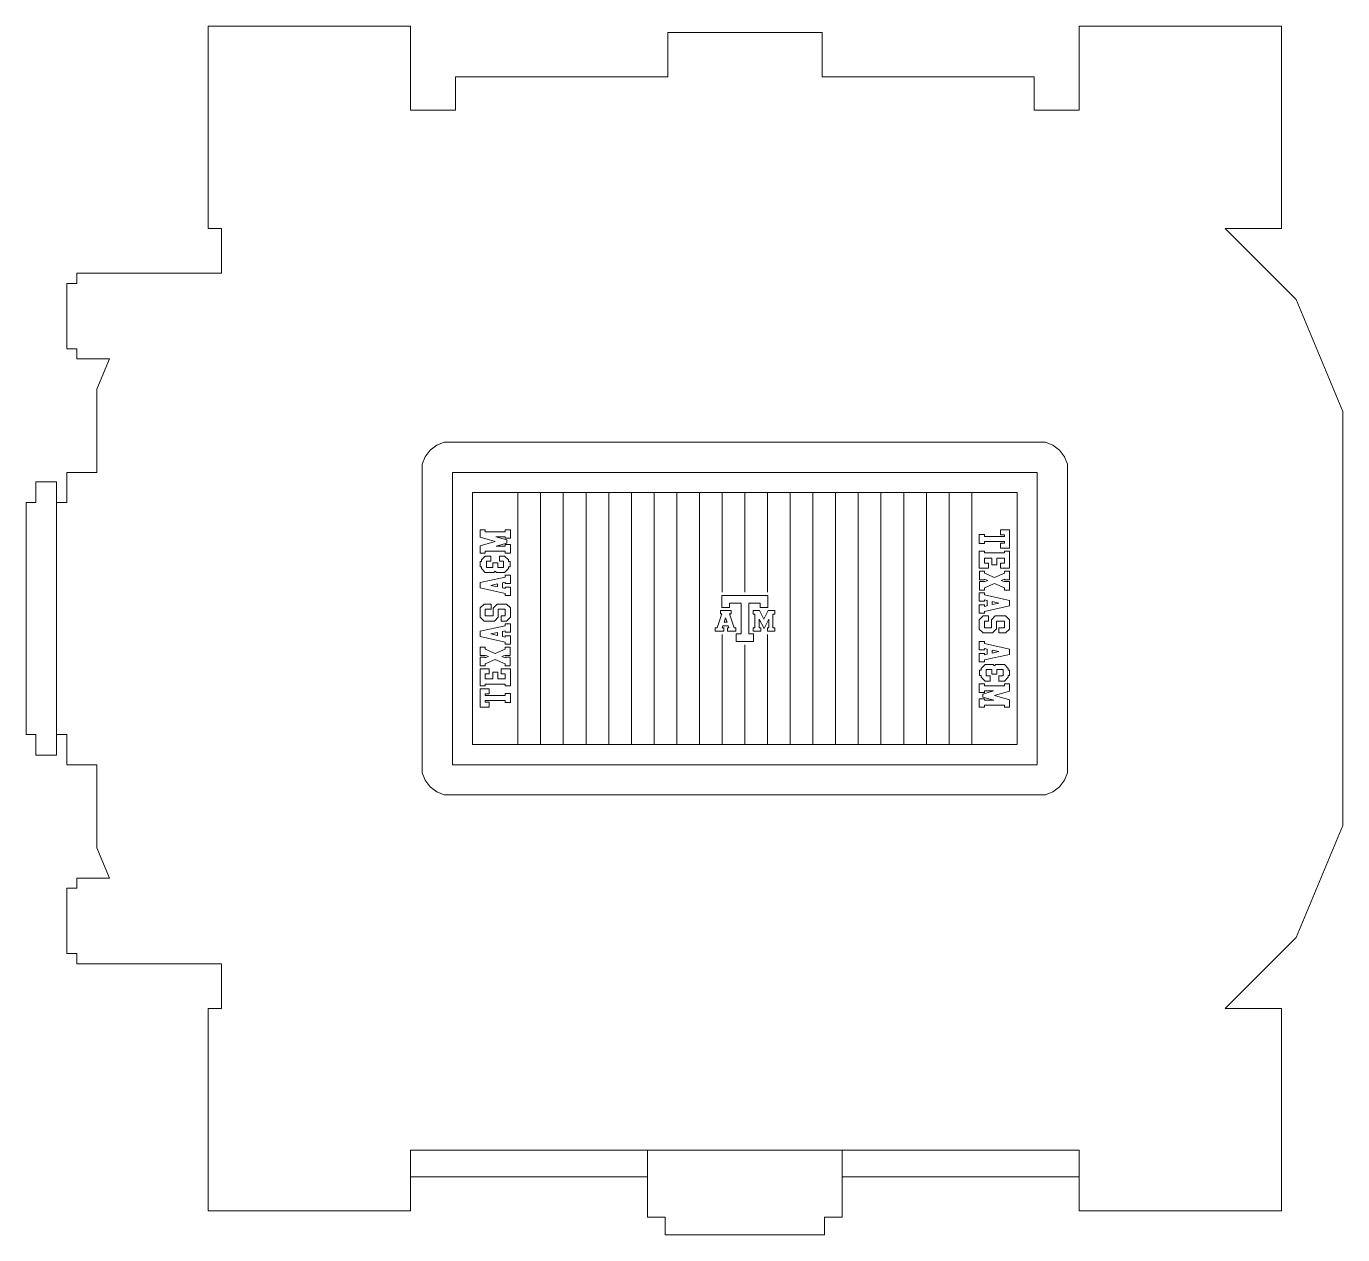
# Model space of a CAD drawing. Header units: inches. Extents: x -1530 to 385, y -443 to 699.
# Drawn here: x 107.93 to 116.69, y -34.99 to -26.95 of the extents above; entities that cross this region are included whole.
import ezdxf

# ---------------------------------------------------------------- set-up
doc = ezdxf.new("R2010")
doc.units = ezdxf.units.IN
doc.header["$LTSCALE"] = 0.5
doc.header["$MEASUREMENT"] = 0
doc.layers.add('03Cut', color=5, linetype='Continuous', lineweight=0)
doc.layers.add('04Score', color=2, linetype='Continuous', lineweight=0)

msp = doc.modelspace()

# ---------------------------------------------------------------- linework, layer by layer
at = {"layer": '03Cut'}
for p, q in [((110.4853, -26.9512), (109.1402, -26.9512)), ((109.1402, -26.9512), (109.1402, -28.2963)), ((110.4853, -26.9512), (110.4853, -27.2867)), ((114.9335, -26.9512), (114.9335, -27.2867)), ((114.9335, -26.9512), (116.2786, -26.9512)), ((116.2786, -26.9512), (116.2786, -28.2963)), ((112.196, -27.2867), (112.196, -26.9934)), ((112.196, -26.9934), (113.2228, -26.9934)), ((113.2228, -27.2867), (113.2228, -26.9934)), ((110.4853, -27.2867), (110.4853, -27.5094)), ((110.7838, -27.2867), (112.196, -27.2867)), ((110.7838, -27.5094), (110.7838, -27.2867)), ((113.2228, -27.2867), (114.6349, -27.2867)), ((114.6349, -27.5094), (114.6349, -27.2867)), ((114.9335, -27.2867), (114.9335, -27.5094)), ((110.7838, -27.5094), (110.4853, -27.5094)), ((114.6349, -27.5094), (114.9335, -27.5094)), ((109.2269, -28.2963), (109.1402, -28.2963)), ((109.2269, -28.5948), (109.2269, -28.2963)), ((115.9043, -28.2963), (116.2786, -28.2963)), ((116.3771, -28.769), (115.9043, -28.2963)), ((109.2269, -28.5948), (108.2649, -28.5948)), ((108.2649, -28.5948), (108.2649, -28.6619)), ((108.1979, -29.098), (108.1979, -28.6619)), ((108.2649, -28.6619), (108.1979, -28.6619)), ((116.6864, -29.5157), (116.3771, -28.769)), ((108.2649, -29.098), (108.1979, -29.098)), ((108.2649, -29.1651), (108.2649, -29.098)), ((108.4824, -29.1651), (108.2649, -29.1651)), ((108.3991, -29.366), (108.4824, -29.1651)), ((108.3991, -29.9198), (108.3991, -29.366)), ((116.6864, -29.5157), (116.6864, -32.2694)), ((108.1979, -29.9198), (108.3991, -29.9198)), ((108.1979, -30.121), (108.1979, -29.9198)), ((107.992, -29.9823), (108.1308, -29.9823)), ((107.992, -30.121), (107.992, -29.9823)), ((108.1308, -29.9823), (108.1308, -31.8028)), ((107.9295, -30.121), (107.9295, -31.664)), ((107.9295, -30.121), (107.992, -30.121)), ((108.1979, -30.121), (108.1308, -30.121)), ((107.992, -31.664), (107.9295, -31.664)), ((107.992, -31.664), (107.992, -31.8028)), ((108.1979, -31.664), (108.1308, -31.664)), ((108.1979, -31.664), (108.1979, -31.8653)), ((107.992, -31.8028), (108.1308, -31.8028)), ((108.1979, -31.8653), (108.3991, -31.8653)), ((108.3991, -31.8653), (108.3991, -32.419)), ((116.6864, -32.2694), (116.3771, -33.016)), ((108.3991, -32.419), (108.4824, -32.62)), ((108.4824, -32.62), (108.2649, -32.62)), ((108.2649, -32.62), (108.2649, -32.6871)), ((108.1979, -32.6871), (108.1979, -33.1231)), ((108.2649, -32.6871), (108.1979, -32.6871)), ((116.3771, -33.016), (115.9043, -33.4888)), ((108.2649, -33.1231), (108.1979, -33.1231)), ((108.2649, -33.1902), (108.2649, -33.1231)), ((109.2269, -33.1902), (108.2649, -33.1902)), ((109.2269, -33.1902), (109.2269, -33.4888)), ((109.2269, -33.4888), (109.1402, -33.4888)), ((109.1402, -34.8338), (109.1402, -33.4888)), ((115.9043, -33.4888), (116.2786, -33.4888)), ((116.2786, -34.8338), (116.2786, -33.4888)), ((110.4853, -34.6077), (112.0618, -34.6077)), ((110.4853, -34.8338), (110.4853, -34.6077)), ((112.0618, -34.6077), (112.0618, -34.876)), ((113.357, -34.6077), (114.9335, -34.6077)), ((113.357, -34.6077), (113.357, -34.876)), ((114.9335, -34.8338), (114.9335, -34.6077)), ((110.4853, -34.8338), (109.1402, -34.8338)), ((114.9335, -34.8338), (116.2786, -34.8338)), ((112.0618, -34.876), (112.1792, -34.876)), ((112.1792, -34.876), (112.1792, -34.9934)), ((113.357, -34.876), (113.2396, -34.876)), ((113.2396, -34.876), (113.2396, -34.9934)), ((113.2396, -34.9934), (112.1792, -34.9934))]:
    msp.add_line(p, q, dxfattribs=at)
at = {"layer": '04Score'}
for p, q in [((110.5835, -29.8156), (110.6166, -29.7725)), ((110.6166, -29.7725), (110.6597, -29.7393)), ((110.71, -29.7185), (110.6597, -29.7393)), ((114.7088, -29.7185), (110.71, -29.7185)), ((114.7088, -29.7185), (114.7591, -29.7393)), ((114.8022, -29.7725), (114.7591, -29.7393)), ((114.8353, -29.8156), (114.8022, -29.7725)), ((110.5626, -29.8659), (110.5835, -29.8156)), ((114.8561, -29.8659), (114.8353, -29.8156)), ((110.5626, -29.8659), (110.5626, -31.9192)), ((114.6549, -29.9198), (110.7639, -29.9198)), ((110.7639, -29.9198), (110.7639, -31.8653)), ((114.6549, -31.8653), (114.6549, -29.9198)), ((114.8561, -31.9192), (114.8561, -29.8659)), ((114.5207, -30.054), (110.8981, -30.054)), ((110.8981, -30.054), (110.8981, -31.7311)), ((111.2, -30.054), (111.2, -31.7311)), ((111.3509, -30.054), (111.3509, -31.7311)), ((111.5018, -30.054), (111.5018, -31.7311)), ((111.6528, -30.054), (111.6528, -31.7311)), ((111.8037, -30.054), (111.8037, -31.7311)), ((111.9547, -30.054), (111.9547, -31.7311)), ((112.1056, -30.054), (112.1056, -31.7311)), ((112.2566, -30.054), (112.2566, -31.7311)), ((112.4075, -30.054), (112.4075, -31.7311)), ((112.5584, -30.054), (112.5584, -30.7178)), ((112.7094, -30.054), (112.7094, -30.7178)), ((112.8603, -30.054), (112.8603, -30.7178)), ((113.0113, -30.054), (113.0113, -31.7311)), ((113.1622, -30.054), (113.1622, -31.7311)), ((113.3132, -30.054), (113.3132, -31.7311)), ((113.4641, -30.054), (113.4641, -31.7311)), ((113.615, -30.054), (113.615, -31.7311)), ((113.766, -30.054), (113.766, -31.7311)), ((113.9169, -30.054), (113.9169, -31.7311)), ((114.0679, -30.054), (114.0679, -31.7311)), ((114.2188, -30.054), (114.2188, -31.7311)), ((114.5207, -31.7311), (114.5207, -30.054)), ((112.8053, -30.9126), (112.8053, -30.8962)), ((112.5584, -30.9984), (112.5584, -31.7311)), ((112.8603, -30.9984), (112.8603, -31.7311)), ((112.7094, -31.0673), (112.7094, -31.7311)), ((110.8981, -31.7311), (114.5207, -31.7311)), ((110.7639, -31.8653), (114.6549, -31.8653)), ((110.5626, -31.9192), (110.5835, -31.9695)), ((114.8561, -31.9192), (114.8353, -31.9695)), ((110.5835, -31.9695), (110.6166, -32.0126)), ((110.6166, -32.0126), (110.6597, -32.0457)), ((110.71, -32.0665), (110.6597, -32.0457)), ((114.7088, -32.0665), (114.7591, -32.0457)), ((114.8022, -32.0126), (114.7591, -32.0457)), ((114.8353, -31.9695), (114.8022, -32.0126)), ((110.71, -32.0665), (114.7088, -32.0665)), ((112.0618, -34.4313), (110.4853, -34.4313)), ((110.4853, -34.6077), (110.4853, -34.4313)), ((113.357, -34.4313), (112.0618, -34.4313)), ((112.0618, -34.6077), (112.0618, -34.4313)), ((113.357, -34.4313), (114.9335, -34.4313)), ((113.357, -34.6077), (113.357, -34.4313)), ((114.9335, -34.6077), (114.9335, -34.4313))]:
    msp.add_line(p, q, dxfattribs=at)
at = {"layer": '04Score', "color": 2, "lineweight": 0}
for p, q in [((110.9484, -30.3024), (110.9484, -30.352)), ((110.9821, -30.3024), (110.9484, -30.3024)), ((110.9484, -30.352), (111.0495, -30.3804)), ((111.0495, -30.3804), (110.9484, -30.4088)), ((110.9821, -30.3155), (110.9821, -30.3024)), ((111.1159, -30.3155), (110.9821, -30.3155)), ((111.1265, -30.3683), (111.0531, -30.3492)), ((111.0531, -30.3492), (111.1159, -30.3492)), ((111.1496, -30.3024), (111.1159, -30.3024)), ((111.1159, -30.3024), (111.1159, -30.3155)), ((111.1159, -30.3492), (111.1159, -30.357)), ((111.1159, -30.357), (111.1496, -30.357)), ((111.1265, -30.39), (111.1265, -30.3683)), ((111.1496, -30.357), (111.1496, -30.3024)), ((114.3029, -30.3339), (114.2692, -30.3339)), ((114.2692, -30.3339), (114.2692, -30.3939)), ((114.3029, -30.3471), (114.3029, -30.3339)), ((114.4366, -30.3471), (114.3029, -30.3471)), ((114.3029, -30.3939), (114.3029, -30.3808)), ((114.3029, -30.3808), (114.4366, -30.3808)), ((114.4703, -30.3024), (114.4104, -30.3024)), ((114.4104, -30.3024), (114.4104, -30.3357)), ((114.4104, -30.3357), (114.4366, -30.3357)), ((114.4366, -30.3357), (114.4366, -30.3471)), ((114.4366, -30.3808), (114.4366, -30.3914)), ((114.4703, -30.4248), (114.4703, -30.3024)), ((110.9484, -30.4088), (110.9484, -30.4577)), ((110.9484, -30.4577), (110.9821, -30.4577)), ((110.9821, -30.4577), (110.9821, -30.4453)), ((110.9821, -30.4453), (111.1159, -30.4453)), ((111.0556, -30.4109), (111.1265, -30.39)), ((111.1159, -30.4109), (111.0556, -30.4109)), ((111.1496, -30.401), (111.1159, -30.401)), ((111.1159, -30.401), (111.1159, -30.4109)), ((111.1159, -30.4453), (111.1159, -30.4577)), ((111.1159, -30.4577), (111.1496, -30.4577)), ((111.1496, -30.4577), (111.1496, -30.401)), ((114.2692, -30.3939), (114.3029, -30.3939)), ((114.3029, -30.4436), (114.2692, -30.4436)), ((114.2692, -30.4436), (114.2692, -30.5582)), ((114.3029, -30.4563), (114.3029, -30.4436)), ((114.4366, -30.4563), (114.3029, -30.4563)), ((114.4366, -30.3914), (114.4104, -30.3914)), ((114.4104, -30.3914), (114.4104, -30.4248)), ((114.4104, -30.4248), (114.4703, -30.4248)), ((114.4703, -30.4436), (114.4366, -30.4436)), ((114.4366, -30.4436), (114.4366, -30.4563)), ((114.4703, -30.5582), (114.4703, -30.4436)), ((110.9481, -30.5142), (110.9481, -30.5482)), ((110.9569, -30.5142), (110.9481, -30.5142)), ((110.9481, -30.5482), (110.9569, -30.5482)), ((110.9828, -30.4766), (110.9569, -30.5025)), ((110.9569, -30.5025), (110.9569, -30.5142)), ((110.9569, -30.5482), (110.9569, -30.5599)), ((110.9569, -30.5599), (110.9828, -30.5858)), ((111.0197, -30.4766), (110.9828, -30.4766)), ((110.9907, -30.5103), (111.0197, -30.5103)), ((110.9907, -30.5521), (110.9907, -30.5103)), ((111.0322, -30.5521), (110.9907, -30.5521)), ((111.0197, -30.5103), (111.0197, -30.4766)), ((111.0655, -30.5216), (111.0322, -30.5216)), ((111.0322, -30.5216), (111.0322, -30.5521)), ((111.0655, -30.5521), (111.0655, -30.5216)), ((111.1031, -30.5521), (111.0655, -30.5521)), ((111.0769, -30.4766), (111.0769, -30.5103)), ((111.1109, -30.4766), (111.0769, -30.4766)), ((111.0769, -30.5103), (111.1031, -30.5103)), ((111.1031, -30.5103), (111.1031, -30.5521)), ((111.1368, -30.5025), (111.1109, -30.4766)), ((111.1109, -30.5858), (111.1368, -30.5599)), ((111.1368, -30.5142), (111.1368, -30.5025)), ((111.1492, -30.5142), (111.1368, -30.5142)), ((111.1368, -30.5599), (111.1368, -30.5482)), ((111.1368, -30.5482), (111.1492, -30.5482)), ((111.1492, -30.5482), (111.1492, -30.5142)), ((114.2692, -30.5582), (114.3295, -30.5582)), ((114.3029, -30.5244), (114.3029, -30.4904)), ((114.3029, -30.4904), (114.3533, -30.4904)), ((114.3295, -30.5244), (114.3029, -30.5244)), ((114.3295, -30.5582), (114.3295, -30.5244)), ((114.3533, -30.4904), (114.3533, -30.5344)), ((114.3533, -30.5344), (114.3866, -30.5344)), ((114.3866, -30.5344), (114.3866, -30.4904)), ((114.3866, -30.4904), (114.4366, -30.4904)), ((114.4366, -30.5244), (114.4104, -30.5244)), ((114.4104, -30.5244), (114.4104, -30.5582)), ((114.4104, -30.5582), (114.4703, -30.5582)), ((114.4366, -30.4904), (114.4366, -30.5244)), ((114.4366, -30.5244), (114.4366, -30.4904)), ((114.4366, -30.4904), (114.4366, -30.5244)), ((111.1159, -30.6167), (110.9484, -30.6539)), ((110.9828, -30.5858), (111.04, -30.5858)), ((111.04, -30.5858), (111.0492, -30.5766)), ((111.0492, -30.5766), (111.0581, -30.5858)), ((111.0581, -30.5858), (111.1109, -30.5858)), ((111.1496, -30.6046), (111.1159, -30.6046)), ((111.1159, -30.6046), (111.1159, -30.6167)), ((111.1496, -30.66), (111.1496, -30.6046)), ((114.3032, -30.577), (114.2695, -30.577)), ((114.2695, -30.577), (114.2695, -30.6344)), ((114.2695, -30.6344), (114.3032, -30.6344)), ((114.3032, -30.6454), (114.2695, -30.6454)), ((114.2695, -30.6454), (114.2695, -30.7029)), ((114.3032, -30.5911), (114.3032, -30.577)), ((114.3699, -30.6202), (114.3032, -30.5911)), ((114.3032, -30.6344), (114.3032, -30.6302)), ((114.3032, -30.6302), (114.3252, -30.6397)), ((114.3252, -30.6397), (114.3032, -30.6493)), ((114.3032, -30.6493), (114.3032, -30.6454)), ((114.4366, -30.5911), (114.3699, -30.6202)), ((114.4146, -30.6397), (114.4366, -30.6302)), ((114.4366, -30.6493), (114.4146, -30.6397)), ((114.4703, -30.577), (114.4366, -30.577)), ((114.4366, -30.577), (114.4366, -30.5911)), ((114.4366, -30.6302), (114.4366, -30.6344)), ((114.4366, -30.6344), (114.4703, -30.6344)), ((114.4703, -30.6454), (114.4366, -30.6454)), ((114.4366, -30.6454), (114.4366, -30.6493)), ((114.4703, -30.6344), (114.4703, -30.577)), ((114.4703, -30.7029), (114.4703, -30.6454)), ((110.9484, -30.6539), (110.9484, -30.688)), ((110.9484, -30.688), (111.1159, -30.727)), ((111.019, -30.672), (111.0634, -30.6621)), ((111.0634, -30.682), (111.019, -30.672)), ((111.0634, -30.6621), (111.0634, -30.682)), ((111.0967, -30.6547), (111.1159, -30.6504)), ((111.0967, -30.6894), (111.0967, -30.6547)), ((111.1159, -30.6937), (111.0967, -30.6894)), ((111.1159, -30.6504), (111.1159, -30.66)), ((111.1159, -30.66), (111.1496, -30.66)), ((111.1496, -30.6845), (111.1159, -30.6845)), ((111.1159, -30.6845), (111.1159, -30.6937)), ((111.1159, -30.727), (111.1159, -30.7398)), ((111.1496, -30.7398), (111.1496, -30.6845)), ((114.3029, -30.7217), (114.2692, -30.7217)), ((114.2692, -30.7217), (114.2692, -30.777)), ((114.2695, -30.7029), (114.3032, -30.7029)), ((114.3029, -30.7345), (114.3029, -30.7217)), ((114.4703, -30.7735), (114.3029, -30.7345)), ((114.3032, -30.6884), (114.3699, -30.6593)), ((114.3032, -30.7029), (114.3032, -30.6884)), ((114.3699, -30.6593), (114.4366, -30.6884)), ((114.4366, -30.6884), (114.4366, -30.7029)), ((114.4366, -30.7029), (114.4703, -30.7029)), ((110.9743, -30.7962), (110.9484, -30.8221)), ((110.9484, -30.8221), (110.9484, -30.8835)), ((111.0208, -30.7962), (110.9743, -30.7962)), ((111.0208, -30.8299), (111.0208, -30.7962)), ((111.062, -30.7962), (111.0357, -30.8228)), ((111.0357, -30.8228), (111.0357, -30.8757)), ((111.1237, -30.7962), (111.062, -30.7962)), ((111.1159, -30.7398), (111.1496, -30.7398)), ((111.1496, -30.8221), (111.1237, -30.7962)), ((111.1496, -30.8835), (111.1496, -30.8221)), ((112.8618, -30.7399), (112.557, -30.7399)), ((112.557, -30.7399), (112.557, -30.8193)), ((112.557, -30.8193), (112.6077, -30.8193)), ((112.6077, -30.8193), (112.6077, -30.7911)), ((112.6077, -30.7911), (112.6845, -30.7911)), ((112.6845, -30.7911), (112.6845, -30.9944)), ((112.7356, -30.9944), (112.7356, -30.7911)), ((112.7356, -30.7911), (112.8111, -30.7911)), ((112.8111, -30.8193), (112.8111, -30.7911)), ((112.8618, -30.8193), (112.8111, -30.8193)), ((112.8618, -30.7399), (112.8618, -30.8193)), ((114.2692, -30.777), (114.3029, -30.777)), ((114.3029, -30.8019), (114.2692, -30.8019)), ((114.2692, -30.8019), (114.2692, -30.8569)), ((114.3029, -30.777), (114.3029, -30.7678)), ((114.3029, -30.7678), (114.322, -30.7721)), ((114.3029, -30.8115), (114.3029, -30.8019)), ((114.322, -30.8072), (114.3029, -30.8115)), ((114.3029, -30.8448), (114.4703, -30.8079)), ((114.322, -30.7721), (114.322, -30.8072)), ((114.3554, -30.7799), (114.3997, -30.7898)), ((114.3554, -30.7998), (114.3554, -30.7799)), ((114.3997, -30.7898), (114.3554, -30.7998)), ((114.4703, -30.8079), (114.4703, -30.7735)), ((110.9484, -30.8835), (110.9743, -30.9094)), ((110.9743, -30.9094), (111.0439, -30.9094)), ((110.9821, -30.8757), (110.9821, -30.8299)), ((110.9821, -30.8299), (111.0208, -30.8299)), ((111.0357, -30.8757), (110.9821, -30.8757)), ((111.0439, -30.9094), (111.0694, -30.8842)), ((111.0694, -30.8842), (111.0694, -30.8299)), ((111.0694, -30.8299), (111.1159, -30.8299)), ((111.0893, -30.8757), (111.0893, -30.9094)), ((111.1159, -30.8757), (111.0893, -30.8757)), ((111.0893, -30.9094), (111.1237, -30.9094)), ((111.1159, -30.8299), (111.1159, -30.8757)), ((111.1237, -30.9094), (111.1496, -30.8835)), ((112.5572, -30.8624), (112.5253, -30.9536)), ((112.5474, -30.8624), (112.5474, -30.8397)), ((112.5474, -30.8397), (112.6173, -30.8397)), ((112.5572, -30.8624), (112.5474, -30.8624)), ((112.5712, -30.9178), (112.5815, -30.8878)), ((112.5815, -30.8878), (112.5916, -30.9178)), ((112.5815, -30.8878), (112.5916, -30.9178)), ((112.6378, -30.9536), (112.6075, -30.8624)), ((112.6378, -30.9536), (112.6075, -30.8624)), ((112.6075, -30.8624), (112.6173, -30.8624)), ((112.6173, -30.8397), (112.6173, -30.8624)), ((112.8076, -30.8397), (112.7638, -30.8397)), ((112.7638, -30.8397), (112.7638, -30.8626)), ((112.7638, -30.8626), (112.7768, -30.8626)), ((112.7768, -30.8626), (112.7768, -30.9536)), ((112.8053, -30.8962), (112.8385, -30.9591)), ((112.8364, -30.8975), (112.8076, -30.8397)), ((112.8653, -30.8397), (112.8364, -30.8975)), ((112.8385, -30.9591), (112.8682, -30.8962)), ((112.9097, -30.8397), (112.8653, -30.8397)), ((112.8682, -30.8962), (112.8682, -30.9536)), ((112.8964, -30.9536), (112.8964, -30.8626)), ((112.8964, -30.8626), (112.9097, -30.8626)), ((112.9097, -30.8626), (112.9097, -30.8397)), ((114.2692, -30.8569), (114.3029, -30.8569)), ((114.2951, -30.8757), (114.2692, -30.9016)), ((114.2692, -30.9016), (114.2692, -30.963)), ((114.3295, -30.8757), (114.2951, -30.8757)), ((114.3029, -30.8569), (114.3029, -30.8448)), ((114.3029, -30.9094), (114.3295, -30.9094)), ((114.3029, -30.9551), (114.3029, -30.9094)), ((114.3295, -30.9094), (114.3295, -30.8757)), ((114.3749, -30.8757), (114.3494, -30.9009)), ((114.3494, -30.9009), (114.3494, -30.9551)), ((114.4444, -30.8757), (114.3749, -30.8757)), ((114.3831, -30.9622), (114.3831, -30.9094)), ((114.3831, -30.9094), (114.4366, -30.9094)), ((114.4366, -30.9094), (114.4366, -30.9551)), ((114.4703, -30.9016), (114.4444, -30.8757)), ((114.4703, -30.963), (114.4703, -30.9016)), ((111.1159, -30.9402), (110.9484, -30.9771)), ((110.9484, -30.9771), (110.9484, -31.0116)), ((111.019, -30.9952), (111.0634, -30.9853)), ((111.0634, -31.0052), (111.019, -30.9952)), ((111.0634, -30.9853), (111.0634, -31.0052)), ((111.0967, -30.9779), (111.1159, -30.9736)), ((111.0967, -31.013), (111.0967, -30.9779)), ((111.1496, -30.9282), (111.1159, -30.9282)), ((111.1159, -30.9282), (111.1159, -30.9402)), ((111.1159, -30.9736), (111.1159, -30.9832)), ((111.1159, -30.9832), (111.1496, -30.9832)), ((111.1496, -30.9832), (111.1496, -30.9282)), ((112.5253, -30.9536), (112.5123, -30.9536)), ((112.5123, -30.9536), (112.5123, -30.9763)), ((112.5123, -30.9763), (112.5686, -30.9763)), ((112.5593, -30.9536), (112.5637, -30.9405)), ((112.5686, -30.9536), (112.5593, -30.9536)), ((112.5637, -30.9405), (112.5991, -30.9405)), ((112.5686, -30.9763), (112.5686, -30.9536)), ((112.5916, -30.9178), (112.5712, -30.9178)), ((112.5916, -30.9178), (112.5712, -30.9178)), ((112.6035, -30.9536), (112.5937, -30.9536)), ((112.5937, -30.9536), (112.5937, -30.9763)), ((112.6035, -30.9536), (112.5937, -30.9536)), ((112.5937, -30.9536), (112.5937, -30.9763)), ((112.5937, -30.9763), (112.6499, -30.9763)), ((112.5937, -30.9763), (112.6499, -30.9763)), ((112.5991, -30.9405), (112.6035, -30.9536)), ((112.5991, -30.9405), (112.6035, -30.9536)), ((112.6499, -30.9536), (112.6378, -30.9536)), ((112.6499, -30.9536), (112.6378, -30.9536)), ((112.6499, -30.9763), (112.6499, -30.9536)), ((112.6499, -30.9763), (112.6499, -30.9536)), ((112.6845, -30.9944), (112.6512, -30.9944)), ((112.6512, -31.0452), (112.6512, -30.9944)), ((112.7675, -30.9944), (112.7356, -30.9944)), ((112.7768, -30.9536), (112.7638, -30.9536)), ((112.7638, -30.9536), (112.7638, -30.9763)), ((112.7638, -30.9763), (112.8154, -30.9763)), ((112.7675, -31.0452), (112.7675, -30.9944)), ((112.8053, -30.9536), (112.8053, -30.9126)), ((112.8154, -30.9536), (112.8053, -30.9536)), ((112.8154, -30.9763), (112.8154, -30.9536)), ((112.8682, -30.9536), (112.8604, -30.9536)), ((112.8604, -30.9536), (112.8604, -30.9763)), ((112.8604, -30.9763), (112.9097, -30.9763)), ((112.9097, -30.9536), (112.8964, -30.9536)), ((112.9097, -30.9763), (112.9097, -30.9536)), ((114.2692, -30.963), (114.2951, -30.9889)), ((114.2951, -30.9889), (114.3568, -30.9889)), ((114.3494, -30.9551), (114.3029, -30.9551)), ((114.3568, -30.9889), (114.3831, -30.9622)), ((114.4366, -30.9551), (114.398, -30.9551)), ((114.398, -30.9551), (114.398, -30.9889)), ((114.398, -30.9889), (114.4444, -30.9889)), ((114.4444, -30.9889), (114.4703, -30.963)), ((110.9484, -31.0116), (111.1159, -31.0506)), ((110.9484, -31.0822), (110.9484, -31.1396)), ((110.9821, -31.0822), (110.9484, -31.0822)), ((110.9821, -31.0967), (110.9821, -31.0822)), ((111.1159, -31.0172), (111.0967, -31.013)), ((111.1492, -31.0822), (111.1155, -31.0822)), ((111.1155, -31.0822), (111.1155, -31.0967)), ((111.1496, -31.008), (111.1159, -31.008)), ((111.1159, -31.008), (111.1159, -31.0172)), ((111.1159, -31.0506), (111.1159, -31.0634)), ((111.1159, -31.0634), (111.1496, -31.0634)), ((111.1492, -31.1396), (111.1492, -31.0822)), ((111.1496, -31.0634), (111.1496, -31.008)), ((112.6512, -31.0452), (112.7675, -31.0452)), ((114.3029, -31.0453), (114.2692, -31.0453)), ((114.2692, -31.0453), (114.2692, -31.1006)), ((114.3029, -31.058), (114.3029, -31.0453)), ((114.4703, -31.0971), (114.3029, -31.058)), ((110.9484, -31.1396), (110.9821, -31.1396)), ((110.9821, -31.1506), (110.9484, -31.1506)), ((110.9484, -31.1506), (110.9484, -31.2081)), ((111.0488, -31.1258), (110.9821, -31.0967)), ((110.9821, -31.1396), (110.9821, -31.1357)), ((110.9821, -31.1357), (111.0041, -31.1453)), ((111.0041, -31.1453), (110.9821, -31.1549)), ((110.9821, -31.1549), (110.9821, -31.1506)), ((110.9821, -31.1939), (111.0488, -31.1648)), ((111.1155, -31.0967), (111.0488, -31.1258)), ((111.0488, -31.1648), (111.1155, -31.1939)), ((111.0935, -31.1453), (111.1155, -31.1357)), ((111.1155, -31.1549), (111.0935, -31.1453)), ((111.1155, -31.1357), (111.1155, -31.1396)), ((111.1155, -31.1396), (111.1492, -31.1396)), ((111.1492, -31.1506), (111.1155, -31.1506)), ((111.1155, -31.1506), (111.1155, -31.1549)), ((111.1492, -31.2081), (111.1492, -31.1506)), ((114.2692, -31.1006), (114.3029, -31.1006)), ((114.3029, -31.1251), (114.2692, -31.1251)), ((114.2692, -31.1251), (114.2692, -31.1804)), ((114.3029, -31.1006), (114.3029, -31.0914)), ((114.3029, -31.0914), (114.322, -31.0956)), ((114.3029, -31.1347), (114.3029, -31.1251)), ((114.322, -31.1304), (114.3029, -31.1347)), ((114.3029, -31.1684), (114.4703, -31.1311)), ((114.3029, -31.1804), (114.3029, -31.1684)), ((114.322, -31.0956), (114.322, -31.1304)), ((114.3554, -31.1031), (114.3997, -31.113)), ((114.3554, -31.123), (114.3554, -31.1031)), ((114.3997, -31.113), (114.3554, -31.123)), ((114.4703, -31.1311), (114.4703, -31.0971)), ((110.9484, -31.2081), (110.9821, -31.2081)), ((110.9484, -31.2269), (110.9484, -31.3415)), ((111.0084, -31.2269), (110.9484, -31.2269)), ((110.9821, -31.2081), (110.9821, -31.1939)), ((110.9821, -31.2947), (110.9821, -31.2606)), ((110.9821, -31.2606), (110.9821, -31.2947)), ((110.9821, -31.2947), (110.9821, -31.2606)), ((110.9821, -31.2606), (111.0084, -31.2606)), ((111.0084, -31.2606), (111.0084, -31.2269)), ((111.0655, -31.2507), (111.0322, -31.2507)), ((111.0322, -31.2507), (111.0322, -31.2947)), ((111.0655, -31.2947), (111.0655, -31.2507)), ((111.0893, -31.2269), (111.0893, -31.2606)), ((111.1496, -31.2269), (111.0893, -31.2269)), ((111.0893, -31.2606), (111.1159, -31.2606)), ((111.1155, -31.1939), (111.1155, -31.2081)), ((111.1155, -31.2081), (111.1492, -31.2081)), ((111.1159, -31.2606), (111.1159, -31.2947)), ((111.1496, -31.3415), (111.1496, -31.2269)), ((114.2692, -31.1804), (114.3029, -31.1804)), ((114.282, -31.2368), (114.2695, -31.2368)), ((114.2695, -31.2368), (114.2695, -31.2709)), ((114.3079, -31.1992), (114.282, -31.2251)), ((114.282, -31.2251), (114.282, -31.2368)), ((114.3607, -31.1992), (114.3079, -31.1992)), ((114.3157, -31.2748), (114.3157, -31.2329)), ((114.3157, -31.2329), (114.3533, -31.2329)), ((114.3533, -31.2329), (114.3533, -31.2634)), ((114.3696, -31.2085), (114.3607, -31.1992)), ((114.3788, -31.1992), (114.3696, -31.2085)), ((114.4359, -31.1992), (114.3788, -31.1992)), ((114.3866, -31.2634), (114.3866, -31.2329)), ((114.3866, -31.2329), (114.4281, -31.2329)), ((114.4281, -31.2329), (114.4281, -31.2748)), ((114.4618, -31.2251), (114.4359, -31.1992)), ((114.4618, -31.2368), (114.4618, -31.2251)), ((114.4707, -31.2368), (114.4618, -31.2368)), ((114.4707, -31.2709), (114.4707, -31.2368)), ((110.9484, -31.3415), (110.9821, -31.3415)), ((111.0322, -31.2947), (110.9821, -31.2947)), ((110.9821, -31.3287), (111.1159, -31.3287)), ((110.9821, -31.3415), (110.9821, -31.3287)), ((111.1159, -31.2947), (111.0655, -31.2947)), ((111.1159, -31.3287), (111.1159, -31.3415)), ((111.1159, -31.3415), (111.1496, -31.3415)), ((114.3029, -31.3273), (114.2692, -31.3273)), ((114.2692, -31.3273), (114.2692, -31.3841)), ((114.2695, -31.2709), (114.282, -31.2709)), ((114.282, -31.2709), (114.282, -31.2826)), ((114.282, -31.2826), (114.3079, -31.3085)), ((114.3029, -31.3397), (114.3029, -31.3273)), ((114.4366, -31.3397), (114.3029, -31.3397)), ((114.3079, -31.3085), (114.3419, -31.3085)), ((114.3419, -31.2748), (114.3157, -31.2748)), ((114.3419, -31.3085), (114.3419, -31.2748)), ((114.3533, -31.2634), (114.3866, -31.2634)), ((114.4281, -31.2748), (114.399, -31.2748)), ((114.399, -31.2748), (114.399, -31.3085)), ((114.399, -31.3085), (114.4359, -31.3085)), ((114.4359, -31.3085), (114.4618, -31.2826)), ((114.4703, -31.3273), (114.4366, -31.3273)), ((114.4366, -31.3273), (114.4366, -31.3397)), ((114.4618, -31.2826), (114.4618, -31.2709)), ((114.4618, -31.2709), (114.4707, -31.2709)), ((114.4703, -31.3763), (114.4703, -31.3273)), ((110.9484, -31.3603), (110.9484, -31.4827)), ((111.0084, -31.3603), (110.9484, -31.3603)), ((110.9821, -31.4043), (110.9821, -31.3937)), ((110.9821, -31.3937), (111.0084, -31.3937)), ((111.1159, -31.4043), (110.9821, -31.4043)), ((111.0084, -31.3937), (111.0084, -31.3603)), ((111.1496, -31.3912), (111.1159, -31.3912)), ((111.1159, -31.3912), (111.1159, -31.4043)), ((111.1496, -31.4511), (111.1496, -31.3912)), ((114.2692, -31.3841), (114.3029, -31.3841)), ((114.3029, -31.4281), (114.2692, -31.4281)), ((114.2692, -31.4281), (114.2692, -31.4827)), ((114.3632, -31.3741), (114.2922, -31.3951)), ((114.2922, -31.3951), (114.2922, -31.4167)), ((114.2922, -31.4167), (114.3657, -31.4359)), ((114.3029, -31.3841), (114.3029, -31.3741)), ((114.3029, -31.3741), (114.3632, -31.3741)), ((114.3029, -31.4359), (114.3029, -31.4281)), ((114.3657, -31.4359), (114.3029, -31.4359)), ((114.3692, -31.4047), (114.4703, -31.3763)), ((114.4703, -31.433), (114.3692, -31.4047)), ((114.4703, -31.4827), (114.4703, -31.433)), ((110.9484, -31.4827), (111.0084, -31.4827)), ((110.9821, -31.438), (111.1159, -31.438)), ((110.9821, -31.4494), (110.9821, -31.438)), ((111.0084, -31.4494), (110.9821, -31.4494)), ((111.0084, -31.4827), (111.0084, -31.4494)), ((111.1159, -31.438), (111.1159, -31.4511)), ((111.1159, -31.4511), (111.1496, -31.4511)), ((114.2692, -31.4827), (114.3029, -31.4827)), ((114.3029, -31.4827), (114.3029, -31.4696)), ((114.3029, -31.4696), (114.4366, -31.4696)), ((114.4366, -31.4696), (114.4366, -31.4827)), ((114.4366, -31.4827), (114.4703, -31.4827))]:
    msp.add_line(p, q, dxfattribs=at)

doc.saveas('drawing.dxf')
